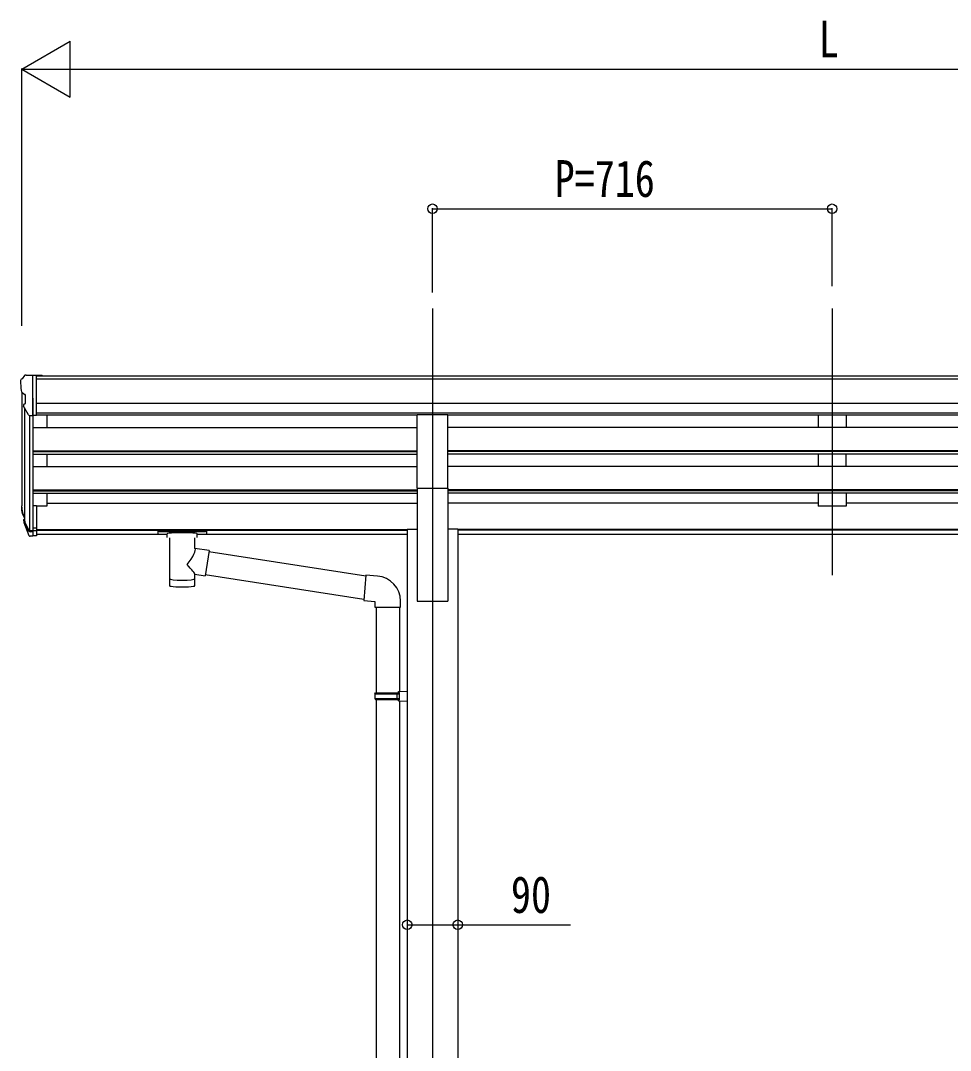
# Model space of a CAD drawing. Units: millimetres, scale not verified. Extents: x -10512 to 10512, y -7425 to 7425.
# Drawn here: x -2902 to -1236, y -2260 to -414 of the extents above; entities that cross this region are included whole.
import ezdxf
from ezdxf.enums import TextEntityAlignment as Align

# ---------------------------------------------------------------- set-up
doc = ezdxf.new("R2010")
doc.units = ezdxf.units.MM
doc.header["$LTSCALE"] = 30
for name, color, linetype in [('0-3_YKK_12', 2, 'Continuous'), ('0-4_YKK_13', 4, 'Continuous'), ('0-5_YKK_A1', 4, 'Continuous'), ('0-6_YKK_D', 6, 'Continuous')]:
    doc.layers.add(name, color=color, linetype=linetype)
doc.styles.add('ＭＳ ゴシック', font='')
doc.styles.get('ＭＳ ゴシック').set_extended_font_data('MS Gothic')

msp = doc.modelspace()

# ---------------------------------------------------------------- linework, layer by layer
at = {"layer": '0-3_YKK_12'}
for p, q in [((-2163.81, -930.44), (-2163.81, -1407.96)), ((-1447.81, -930.44), (-1447.81, -1407.96)), ((-2163.81, -1361.28), (-2163.81, -4054.84))]:
    msp.add_line(p, q, dxfattribs=at)
at = {"layer": '0-4_YKK_13'}
for p, q in [((-2894.9, -1050.41), (-2898.97, -1056.22)), ((-2891.81, -1049.84), (-2894.14, -1049.99)), ((-2891.81, -1049.84), (-2873.31, -1049.84)), ((-2879.81, -1122.83), (-2879.81, -1049.84)), ((-2873.31, -1049.84), (-2863.31, -1049.93)), ((-2873.31, -1121.83), (-2873.31, -1049.84)), ((-2863.31, -1051.45), (-2863.31, -1049.93)), ((-2901.81, -1059.22), (-2901.81, -1059.84)), ((-2899.27, -1081.03), (-2893.96, -1084.1)), ((-2893.81, -1084.36), (-2893.81, -1100.63)), ((-2887.43, -1121.02), (-2896.43, -1105.42)), ((-2879.81, -1122.83), (-2885.02, -1122.51)), ((-2873.31, -1121.83), (-2879.81, -1121.83)), ((-2191.31, -1252.27), (-2191.31, -1120.47)), ((-2191.31, -1120.47), (-2136.31, -1120.47)), ((-2136.31, -1252.27), (-2136.31, -1120.47)), ((-2191.31, -1252.27), (-2136.31, -1252.27)), ((-2879.81, -1283.57), (-2879.81, -1338.34)), ((-2873.31, -1283.57), (-2879.81, -1283.57)), ((-2873.31, -1283.57), (-2873.31, -1337.6)), ((-2898.71, -1297.76), (-2894.84, -1305.71)), ((-2898.11, -1296.38), (-2894.84, -1303.44)), ((-2896.4, -1309.03), (-2896.06, -1313.44)), ((-2896.06, -1313.44), (-2887.25, -1336.99)), ((-2895.44, -1312.87), (-2887.25, -1329.05)), ((-2886.24, -1327.92), (-2894, -1312.52)), ((-2873.31, -1323.7), (-2879.81, -1323.7)), ((-2655.81, -1328.44), (-2655.81, -1334.2)), ((-2653.81, -1327.78), (-2570.81, -1327.78)), ((-2568.81, -1328.44), (-2568.81, -1334.2)), ((-2879.81, -1328.6), (-2884.94, -1328.6)), ((-2879.81, -1330.41), (-2884.65, -1330.41)), ((-2879.81, -1338.34), (-2884.65, -1338.34)), ((-2873.31, -1328.58), (-2879.81, -1328.58)), ((-2873.31, -1337.6), (-2879.81, -1337.6)), ((-2655.81, -1328.64), (-2655.81, -1330.18)), ((-2653.81, -1329.96), (-2570.81, -1329.96)), ((-2653.81, -1334.87), (-2639.31, -1334.87)), ((-2639.31, -1340.51), (-2639.31, -1333.96)), ((-2635.21, -1341.43), (-2635.23, -1426.87)), ((-2589.41, -1360.18), (-2589.41, -1341.43)), ((-2585.31, -1340.51), (-2585.31, -1333.96)), ((-2585.31, -1334.87), (-2570.81, -1334.87)), ((-2564.19, -1364.08), (-2589.41, -1360.17)), ((-2564.19, -1364.08), (-2571.21, -1409.34)), ((-2283.2, -1409.74), (-2564.5, -1366.1)), ((-2589.39, -1426.87), (-2589.41, -1406.2)), ((-2589.41, -1406.52), (-2571.21, -1409.34)), ((-2286.86, -1451.67), (-2570.94, -1407.6)), ((-2262.2, -1409.7), (-2283.03, -1407.87)), ((-2221.12, -1465.44), (-2221.12, -1454.53)), ((-2267.12, -1465.44), (-2221.12, -1465.44)), ((-2265.01, -1465.44), (-2265.01, -1618.91)), ((-2223.01, -1465.44), (-2223.01, -1616.35)), ((-2267.01, -1620.91), (-2266.01, -1618.91)), ((-2267.01, -1620.91), (-2223.01, -1620.91)), ((-2267.01, -1620.91), (-2267.01, -1628.91)), ((-2266.01, -1618.91), (-2223.01, -1618.91)), ((-2227.49, -1620.91), (-2227.91, -1618.91)), ((-2225.01, -1616.41), (-2209.01, -1615.94)), ((-2225.01, -1618.41), (-2225.01, -1616.41)), ((-2225.01, -1618.41), (-2223.01, -1618.41)), ((-2209.01, -1615.94), (-2209.01, -1633.88)), ((-2267.01, -1628.91), (-2223.01, -1628.91)), ((-2267.01, -1628.91), (-2266.01, -1630.91)), ((-2266.01, -1630.91), (-2223.01, -1630.91)), ((-2265.01, -1630.91), (-2265.01, -2394.79)), ((-2225.01, -1633.41), (-2225.01, -1631.41)), ((-2225.01, -1633.41), (-2209.01, -1633.88)), ((-2223.01, -1633.47), (-2223.01, -2392.23))]:
    msp.add_line(p, q, dxfattribs=at)
for points in [[(-2655.81, -1328.44), (-2655.77, -1328.25), (-2655.69, -1328.11), (-2655.59, -1328.02), (-2655.49, -1327.96), (-2655.37, -1327.91), (-2655.07, -1327.85), (-2654.58, -1327.8), (-2654.04, -1327.78), (-2653.81, -1327.78)], [(-2570.81, -1327.78), (-2570.46, -1327.78), (-2569.93, -1327.81), (-2569.48, -1327.86), (-2569.17, -1327.94), (-2569, -1328.04), (-2568.88, -1328.18), (-2568.82, -1328.36), (-2568.81, -1328.44)], [(-2655.81, -1334.2), (-2655.77, -1334.4), (-2655.69, -1334.54), (-2655.59, -1334.63), (-2655.49, -1334.69), (-2655.37, -1334.74), (-2655.07, -1334.8), (-2654.58, -1334.84), (-2654.04, -1334.86), (-2653.81, -1334.87)], [(-2570.81, -1334.87), (-2570.46, -1334.86), (-2569.93, -1334.84), (-2569.48, -1334.79), (-2569.17, -1334.71), (-2569, -1334.61), (-2568.88, -1334.47), (-2568.82, -1334.29), (-2568.81, -1334.2)], [(-2283.03, -1407.87), (-2287.04, -1453.7), (-2267.12, -1455.44), (-2267.12, -1465.44)], [(-2227.49, -1620.91), (-2227.49, -1628.91), (-2227.91, -1630.91)], [(-2225.01, -1631.41), (-2223.01, -1631.41), (-2223.01, -1618.41)]]:
    msp.add_lwpolyline(points, dxfattribs=at)
for centre, radius, start, end in [((-2894.08, -1050.99), 1, 93.5, 145), ((-2898.81, -1059.22), 3, 93, 180), ((-2699.81, -1059.84), 202, 180, 184.94904), ((-2894.9, -1076.66), 6.18, 185.7035, 224.99897), ((-2894.11, -1084.36), 0.3, 0, 60), ((-2893.84, -1103.92), 3, 94.7167, 210), ((-2894.11, -1100.63), 0.3, 274.7167, 0), ((-2884.83, -1119.52), 3, 210, 266.5), ((-2869.22, -1286.88), 30.41, 187.1552, 198.19734), ((-2870.63, -1288.64), 29.53, 186.50806, 197.98144), ((-2266.12, -1454.53), 45, 0, 85)]:
    msp.add_arc(centre, radius, start, end, dxfattribs=at)
for centre, major_axis, ratio, start_param, end_param in [((-2811.16, -1289.07), (-89.06, 1.43), 0.57596, 6.1962358, 6.3678173), ((-2811.95, -1282.4), (87.93, 4.42), 0.541684, 3.0659337, 3.2228513), ((-2895.1, -1309.03), (1.3, 0), 0.90356, 1.3700892, 3.347195), ((-2809.18, -1292.84), (-89.07, 0), 0.90356, 0.2056023, 0.2515348), ((-2809.89, -1288.98), (-88.05, 0), 0.90356, 0.2662965, 0.3003836), ((-2884.94, -1327.24), (-1.5, 0), 0.90356, 0.5235988, 1.5707963), ((-2884.65, -1327.7), (-3, 0), 0.90356, 0.5235988, 1.5707963), ((-2884.65, -1335.63), (3, 0), 0.90356, 3.6651914, 4.712389), ((-2653.81, -1330.18), (2, 0), 0.109601, 1.5707963, 3.1415927), ((-2612.31, -1333.96), (27, 0), 0.070066, 6.2831853, 9.424778), ((-2601.31, -1337.95), (16, 0), 0.361356, 6.2636979, 6.2831853), ((-2570.81, -1330.18), (2, 0), 0.109601, 0, 1.5707963), ((-2612.31, -1386.71), (-22.81, -26.62), 0.234429, 1.6855472, 3.1268519), ((-2609.76, -1384.07), (20.32, -22.25), 0.045535, 0.0389954, 1.3075346), ((-2612.31, -1414.43), (22.91, 0), 0.122865, 3.1415927, 6.2831853), ((-2612.31, -1426.87), (22.92, 0), 0.101955, 3.1415499, 6.2833984)]:
    msp.add_ellipse(centre, major_axis=major_axis, ratio=ratio, start_param=start_param, end_param=end_param, dxfattribs=at)
at = {"layer": '0-5_YKK_A1'}
for p, q in [((-22.31, -1051.45), (-2873.31, -1051.45)), ((-22.31, -1056.67), (-2873.31, -1056.67)), ((-2899.81, -1080.42), (-2899.81, -1283.2)), ((-2879.81, -1090.95), (-2879.81, -1283.57)), ((-22.31, -1100.2), (-2873.31, -1100.2)), ((-2894.84, -1108.19), (-2894.84, -1309.91)), ((-2885.81, -1122.35), (-2885.82, -1328.34)), ((-22.31, -1118.05), (-2873.31, -1118.05)), ((-2191.31, -1121.3), (-2873.31, -1121.3)), ((-2854.81, -1121.3), (-2854.81, -1143.36)), ((-759.31, -1121.3), (-2136.31, -1121.3)), ((-1472.81, -1121.39), (-1472.81, -1143.26)), ((-1422.81, -1121.39), (-1422.81, -1143.26)), ((-2879.81, -1143.36), (-2191.31, -1143.36)), ((-759.31, -1143.36), (-2136.31, -1143.36)), ((-1422.81, -1143.26), (-1472.81, -1143.26)), ((-2879.81, -1185.24), (-2191.31, -1185.24)), ((-2879.81, -1186.73), (-2191.31, -1186.73)), ((-2879.81, -1191.05), (-2191.31, -1191.05)), ((-2854.81, -1191.05), (-2854.81, -1213.46)), ((-759.31, -1185.24), (-2136.31, -1185.24)), ((-759.31, -1186.73), (-2136.31, -1186.73)), ((-759.31, -1191.05), (-2136.31, -1191.05)), ((-1472.81, -1191.05), (-1472.81, -1213.36)), ((-1422.81, -1213.36), (-1422.81, -1191.05)), ((-2879.81, -1213.46), (-2191.31, -1213.46)), ((-759.31, -1213.46), (-2136.31, -1213.46)), ((-1422.81, -1213.36), (-1472.81, -1213.36)), ((-2191.31, -1252.27), (-2191.31, -1454.84)), ((-2136.31, -1252.27), (-2136.31, -1454.84)), ((-2879.81, -1255.34), (-2191.31, -1255.34)), ((-2879.81, -1256.84), (-2191.31, -1256.84)), ((-2879.81, -1261.15), (-2191.31, -1261.15)), ((-2854.81, -1261.15), (-2854.81, -1284.2)), ((-759.31, -1255.34), (-2136.31, -1255.34)), ((-759.31, -1256.84), (-2136.31, -1256.84)), ((-759.31, -1261.15), (-2136.31, -1261.15)), ((-1472.81, -1261.15), (-1472.81, -1284.2)), ((-1422.81, -1261.15), (-1422.81, -1284.2)), ((-2854.81, -1284.2), (-2873.31, -1284.2)), ((-2854.81, -1279.26), (-2191.31, -1279.26)), ((-1472.81, -1279.26), (-2136.31, -1279.26)), ((-1422.81, -1284.2), (-1472.81, -1284.2)), ((-759.31, -1279.26), (-1422.81, -1279.26)), ((-2873.31, -1326.27), (-2209.01, -1326.27)), ((-2873.31, -1327.67), (-2209.01, -1327.67)), ((-2209.01, -1325.84), (-2209.01, -3229.84)), ((-2209.01, -1325.84), (-2191.31, -1325.84)), ((-2118.61, -1325.84), (-2136.31, -1325.84)), ((-2118.61, -1325.84), (-2118.61, -3229.84)), ((-777.01, -1326.27), (-2118.61, -1326.27)), ((-777.01, -1327.67), (-2118.61, -1327.67)), ((-2639.31, -1335.36), (-2873.31, -1335.36)), ((-2209.01, -1335.36), (-2585.31, -1335.36)), ((-777.01, -1335.36), (-2118.61, -1335.36)), ((-2191.31, -1454.84), (-2136.31, -1454.84))]:
    msp.add_line(p, q, dxfattribs=at)
at = {"layer": '0-6_YKK_D'}
for p, q in [((-2899.81, -501.45), (-2813.21, -451.45)), ((-2813.21, -551.45), (-2813.21, -451.45)), ((-2899.81, -961.02), (-2899.81, -500.45)), ((-2899.81, -501.45), (-2813.21, -551.45)), ((-2899.81, -501.45), (-2726.6, -501.45)), ((-2799.81, -501.45), (-95.81, -501.45)), ((-2163.81, -901.55), (-2163.81, -750.45)), ((-2163.81, -751.45), (-1447.81, -751.45)), ((-1447.81, -890.42), (-1447.81, -750.45))]:
    msp.add_line(p, q, dxfattribs=at)
msp.add_lwpolyline([(-2209.01, -2034.4), (-2118.61, -2034.4), (-1916.37, -2034.4)], dxfattribs=at)
for centre in [(-2163.81, -751.45), (-1447.81, -751.45), (-2209.01, -2034.4), (-2118.61, -2034.4)]:
    msp.add_circle(centre, 8.5, dxfattribs=at)

# ---------------------------------------------------------------- texts
at = {"layer": '0-6_YKK_D', "style": 'ＭＳ ゴシック', "width": 0.8}
for s, p in [('L', (-1471.81, -500.15)), ('P=716', (-1945.01, -750.15)), ('90', (-2023.27, -2033.1))]:
    msp.add_text(s, height=65.98, dxfattribs=at).set_placement(p, align=Align.BOTTOM_LEFT)

doc.saveas('drawing.dxf')
